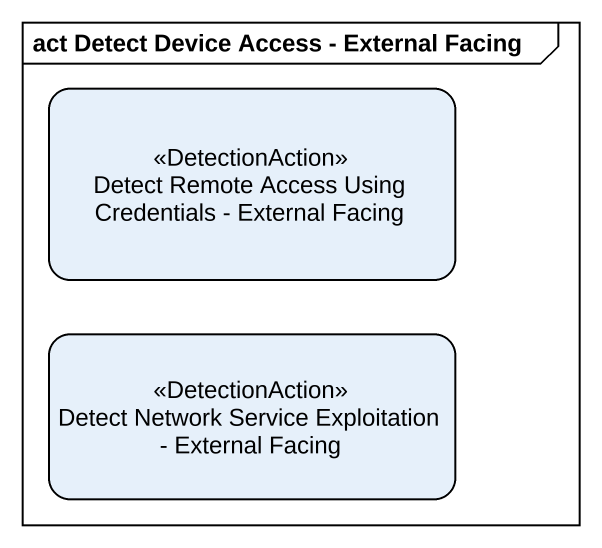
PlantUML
@startuml
mainframe act Detect Device Access - External Facing
hide empty description
state "Detect Remote Access Using Credentials - External Facing" as Detect_Remote_Access_Using <<DetectionAction>>
state "Detect Network Service Exploitation - External Facing" as Detect_Network_Service <<DetectionAction>>
@enduml
